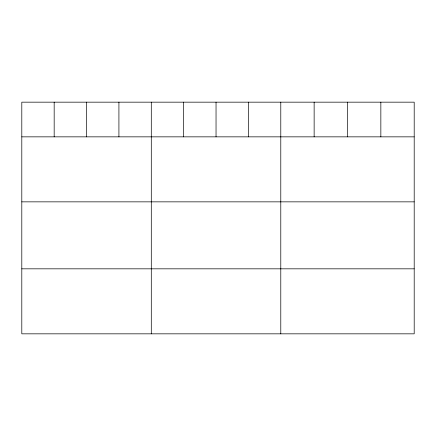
<?xml version="1.0" encoding="UTF-8"?>
<svg xmlns="http://www.w3.org/2000/svg" width="436" height="436" viewBox="0 0 436 436"><rect width="100%" height="100%" fill="white"/><g stroke="black" fill="none" stroke-linecap="round" stroke-linejoin="round"><path stroke-width="0.65" d="M414.2 136.85L414.2 333.834L21.8 333.834L21.8 102.166L414.2 102.166L414.2 136.85L21.8 136.85M21.8 201.852L414.2 201.852M21.8 268.827L414.2 268.827M380.846 102.166L380.846 136.85M347.492 102.166L347.492 136.85M314.138 102.166L314.138 136.85M280.784 102.166L280.784 333.834M248.411 102.166L248.411 136.85M216.038 102.166L216.038 136.85M183.665 102.166L183.665 136.85M151.292 102.166L151.292 333.834M118.919 102.166L118.919 136.85M86.546 102.166L86.546 136.85M54.173 102.166L54.173 136.85"/></g></svg>
